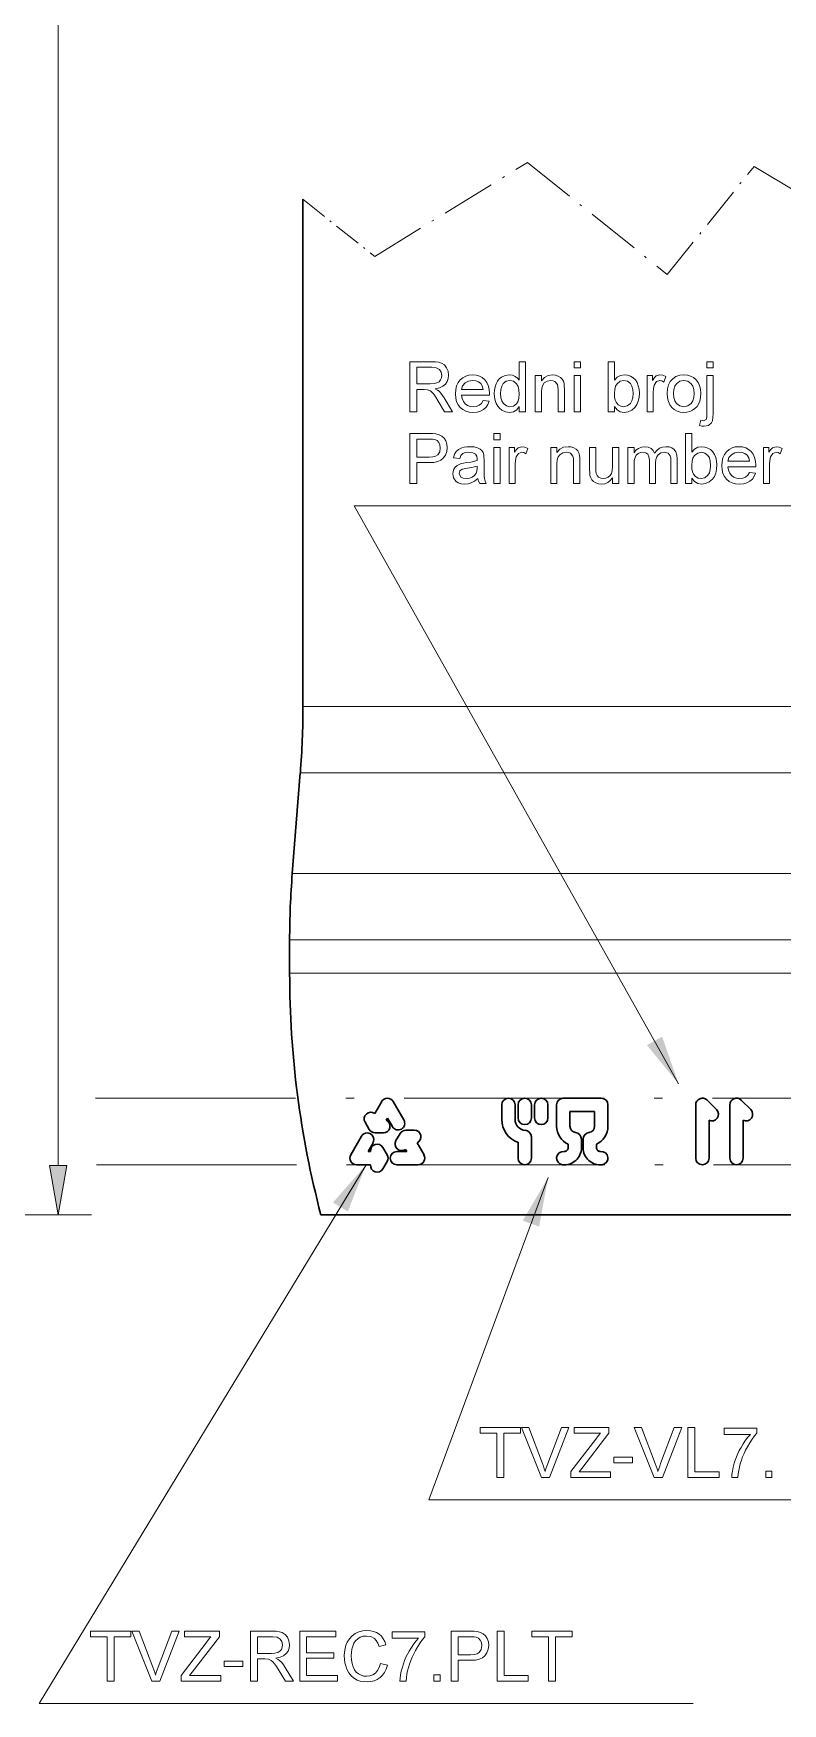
# Model space of a CAD drawing. Extents: x 0 to 297, y 0 to 420.
# Drawn here: x 183.5 to 228.4, y 113.8 to 214 of the extents above; entities that cross this region are included whole.
import ezdxf

# ---------------------------------------------------------------- set-up
doc = ezdxf.new("R2010")
doc.units = 0
doc.linetypes.add('DASHDOT', pattern=[18.5, 12, -3, 0.5, -3])

msp = doc.modelspace()

# ---------------------------------------------------------------- linework, layer by layer
at = {"color": 7, "lineweight": 13}
for p, q in [((184.98, 146.1), (184.98, 390.2)), ((267.12, 173.65), (217.22, 173.65)), ((267.28, 169.67), (217.15, 169.67)), ((267.76, 163.63), (216.92, 163.63)), ((267.92, 159.65), (216.84, 159.65)), ((267.92, 157.65), (216.84, 157.65)), ((137.32, 143.15), (186.98, 143.15))]:
    msp.add_line(p, q, dxfattribs=at)
at = {"color": 7, "linetype": 'DASHDOT', "lineweight": 13, "ltscale": 0.26898}
msp.add_line((203.97, 200.65), (213.13, 206.3), dxfattribs=at)
at = {"color": 7, "linetype": 'DASHDOT', "lineweight": 13, "ltscale": 0.268795}
msp.add_line((213.13, 206.3), (221.52, 199.57), dxfattribs=at)
at = {"color": 7, "linetype": 'DASHDOT', "lineweight": 13, "ltscale": 0.207875}
msp.add_line((221.52, 199.57), (226.72, 206.06), dxfattribs=at)
at = {"color": 7, "linetype": 'DASHDOT', "lineweight": 13, "ltscale": 0.267355}
msp.add_line((226.72, 206.06), (235.88, 200.56), dxfattribs=at)
at = {"color": 7, "linetype": 'DASHDOT', "lineweight": 13, "ltscale": 0.137703}
msp.add_line((199.67, 204.09), (203.97, 200.65), dxfattribs=at)
at = {"color": 7, "lineweight": 30}
for p, q in [((199.67, 173.65), (199.67, 204.09)), ((266.04, 143.15), (200.74, 143.15))]:
    msp.add_line(p, q, dxfattribs=at)
at = {"color": 7, "lineweight": 13, "ltscale": 0.438909}
msp.add_line((217.22, 173.65), (199.67, 173.65), dxfattribs=at)
at = {"color": 7, "lineweight": 30, "ltscale": 0.151328}
msp.add_line((199.51, 169.67), (199.03, 163.63), dxfattribs=at)
at = {"color": 7, "lineweight": 13, "ltscale": 0.440977}
msp.add_line((217.15, 169.67), (199.51, 169.67), dxfattribs=at)
at = {"color": 7, "lineweight": 13, "ltscale": 0.447253}
msp.add_line((216.92, 163.63), (199.03, 163.63), dxfattribs=at)
at = {"color": 7, "lineweight": 30, "ltscale": 0.05}
msp.add_line((198.87, 157.65), (198.87, 159.65), dxfattribs=at)
at = {"color": 7, "lineweight": 13, "ltscale": 0.449321}
for p, q in [((216.84, 159.65), (198.87, 159.65)), ((216.84, 157.65), (198.87, 157.65))]:
    msp.add_line(p, q, dxfattribs=at)
at = {"color": 7, "linetype": 'DASHDOT', "lineweight": 13}
for p, q in [((187.23, 150.15), (279.03, 150.15)), ((187.28, 146.15), (279.01, 146.15))]:
    msp.add_line(p, q, dxfattribs=at)
at = {"color": 7, "lineweight": 30, "ltscale": 0.020837}
for p, q in [((204.39, 149.95), (203.97, 149.23)), ((206.93, 146.75), (206.51, 147.47)), ((202.88, 146.15), (203.72, 146.15))]:
    msp.add_line(p, q, dxfattribs=at)
at = {"color": 7, "lineweight": 30, "ltscale": 0.032004}
for p, q in [((205.08, 149.95), (205.72, 148.84)), ((202.54, 146.75), (203.18, 147.86)), ((206.58, 146.15), (205.3, 146.15))]:
    msp.add_line(p, q, dxfattribs=at)
at = {"color": 7, "lineweight": 30, "ltscale": 0.021862}
for p, q in [((211.59, 148.87), (211.59, 149.75)), ((212.39, 148.87), (212.39, 149.75))]:
    msp.add_line(p, q, dxfattribs=at)
at = {"color": 7, "lineweight": 30, "ltscale": 0.019717}
for p, q in [((212.57, 148.96), (212.57, 149.75)), ((213.37, 148.96), (213.37, 149.75)), ((213.56, 148.96), (213.56, 149.75)), ((214.36, 148.96), (214.36, 149.75))]:
    msp.add_line(p, q, dxfattribs=at)
at = {"color": 7, "lineweight": 30, "ltscale": 0.03201}
for p, q in [((214.88, 148.47), (214.88, 149.75)), ((217.96, 148.47), (217.96, 149.75))]:
    msp.add_line(p, q, dxfattribs=at)
at = {"color": 7, "lineweight": 30, "ltscale": 0.028535}
for p in [(215.28, 150.15), (217.56, 150.15)]:
    msp.add_line(p, (216.42, 150.15), dxfattribs=at)
at = {"color": 7, "lineweight": 30, "ltscale": 0.02201}
for p, q in [((215.68, 148.47), (215.68, 149.35)), ((217.16, 148.47), (217.16, 149.35))]:
    msp.add_line(p, q, dxfattribs=at)
at = {"color": 7, "lineweight": 30, "ltscale": 0.03707}
msp.add_line((215.68, 149.35), (217.16, 149.35), dxfattribs=at)
at = {"color": 7, "lineweight": 30, "ltscale": 0.08}
for p, q in [((223.22, 146.55), (223.22, 149.75)), ((225.27, 146.55), (225.27, 149.75))]:
    msp.add_line(p, q, dxfattribs=at)
at = {"color": 7, "lineweight": 30, "ltscale": 0.020099}
for p, q in [((223.9, 150.03), (224.47, 149.47)), ((225.95, 150.03), (226.52, 149.47))]:
    msp.add_line(p, q, dxfattribs=at)
at = {"color": 7, "lineweight": 30, "ltscale": 0.012577}
for p, q in [((203.64, 148.26), (203.39, 148.7)), ((203.99, 148.07), (204.49, 148.06)), ((205.49, 148.03), (205.24, 147.6)), ((205.84, 148.23), (206.34, 148.23)), ((204.71, 146.75), (204.46, 147.18)), ((204.71, 146.35), (204.46, 145.91))]:
    msp.add_line(p, q, dxfattribs=at)
at = {"color": 7, "lineweight": 30, "ltscale": 0.003517}
for p, q in [((204.73, 148.95), (204.66, 148.83)), ((203.58, 146.95), (203.72, 146.95)), ((205.89, 146.95), (205.82, 147.07))]:
    msp.add_line(p, q, dxfattribs=at)
at = {"color": 7, "lineweight": 30, "ltscale": 0.014684}
for p, q in [((204.73, 148.95), (205.03, 148.44)), ((205.89, 146.95), (205.3, 146.95))]:
    msp.add_line(p, q, dxfattribs=at)
at = {"color": 7, "lineweight": 30, "ltscale": 0.056864}
for p, q in [((224.02, 148.82), (224.02, 146.55)), ((226.07, 148.82), (226.07, 146.55))]:
    msp.add_line(p, q, dxfattribs=at)
at = {"color": 7, "lineweight": 30, "ltscale": 0.014683}
msp.add_line((203.58, 146.95), (203.87, 147.46), dxfattribs=at)
at = {"color": 7, "lineweight": 30, "ltscale": 0.023735}
msp.add_line((212.57, 147.5), (212.57, 146.55), dxfattribs=at)
at = {"color": 7, "lineweight": 30, "ltscale": 0.031869}
msp.add_line((213.37, 147.82), (213.37, 146.55), dxfattribs=at)
at = {"color": 7, "lineweight": 30, "ltscale": 0.005628}
for p, q in [((215.57, 147.39), (215.57, 147.17)), ((217.27, 147.39), (217.27, 147.17))]:
    msp.add_line(p, q, dxfattribs=at)
at = {"color": 7, "lineweight": 30, "ltscale": 0.013121}
for p, q in [((216.37, 147.69), (216.37, 147.17)), ((216.47, 147.69), (216.47, 147.17))]:
    msp.add_line(p, q, dxfattribs=at)
at = {"color": 7, "lineweight": 13}
for points in [[(206.07, 191.34), (206.07, 194.34), (207.38, 194.34), (207.62, 194.34), (207.81, 194.31), (207.97, 194.26), (208.15, 194.15), (208.28, 193.98), (208.37, 193.77), (208.4, 193.53), (208.38, 193.33), (208.32, 193.15), (208.21, 193), (208.05, 192.87), (207.85, 192.78), (207.59, 192.72), (207.73, 192.64), (207.83, 192.57), (207.94, 192.45), (208.04, 192.32), (208.14, 192.17), (208.64, 191.34), (208.16, 191.34), (207.78, 191.97), (207.63, 192.21), (207.51, 192.39), (207.4, 192.51), (207.31, 192.59), (207.14, 192.66), (206.93, 192.68), (206.49, 192.68), (206.49, 191.34)], [(206.49, 193.01), (207.3, 193.01), (207.53, 193.03), (207.7, 193.07), (207.83, 193.14), (207.92, 193.25), (207.97, 193.38), (207.99, 193.52), (207.95, 193.72), (207.85, 193.87), (207.66, 193.98), (207.4, 194.01), (206.49, 194.01)], [(210.47, 192.01), (210.84, 191.97), (210.76, 191.77), (210.65, 191.61), (210.5, 191.48), (210.32, 191.38), (210.11, 191.32), (209.86, 191.3), (209.63, 191.32), (209.43, 191.38), (209.25, 191.47), (209.09, 191.59), (208.97, 191.75), (208.88, 191.94), (208.83, 192.16), (208.81, 192.41), (208.83, 192.67), (208.88, 192.89), (208.97, 193.09), (209.1, 193.25), (209.25, 193.38), (209.43, 193.48), (209.62, 193.53), (209.84, 193.55), (210.05, 193.53), (210.25, 193.48), (210.42, 193.39), (210.57, 193.26), (210.69, 193.1), (210.78, 192.91), (210.83, 192.69), (210.85, 192.44), (210.85, 192.34), (209.18, 192.34), (209.22, 192.13), (209.29, 191.96), (209.39, 191.82), (209.53, 191.72), (209.69, 191.66), (209.87, 191.64), (210.07, 191.66), (210.23, 191.73), (210.37, 191.84)], [(212.64, 191.34), (212.64, 191.66), (212.49, 191.46), (212.29, 191.34), (212.05, 191.3), (211.81, 191.34), (211.59, 191.44), (211.46, 191.55), (211.35, 191.68), (211.26, 191.84), (211.19, 192.02), (211.15, 192.21), (211.14, 192.43), (211.15, 192.63), (211.19, 192.83), (211.25, 193.01), (211.33, 193.17), (211.44, 193.31), (211.57, 193.41), (211.8, 193.52), (212.05, 193.55), (212.23, 193.53), (212.39, 193.46), (212.53, 193.36), (212.64, 193.23), (212.64, 194.34), (213.02, 194.34), (213.02, 191.34)], [(213.6, 191.34), (213.6, 193.51), (213.97, 193.51), (213.97, 193.2), (214.15, 193.4), (214.37, 193.51), (214.64, 193.55), (214.82, 193.53), (214.98, 193.48), (215.12, 193.4), (215.22, 193.3), (215.29, 193.17), (215.33, 193.03), (215.34, 192.89), (215.35, 192.67), (215.35, 191.34), (214.97, 191.34), (214.97, 192.65), (214.96, 192.84), (214.93, 192.98), (214.78, 193.15), (214.67, 193.2), (214.53, 193.22), (214.32, 193.18), (214.14, 193.07), (214.05, 192.94), (213.99, 192.76), (213.97, 192.51), (213.97, 191.34)], [(215.93, 193.97), (215.93, 194.34), (216.31, 194.34), (216.31, 193.97)], [(215.93, 191.34), (215.93, 193.51), (216.31, 193.51), (216.31, 191.34)], [(218.35, 191.34), (217.97, 191.34), (217.97, 194.34), (218.35, 194.34), (218.35, 193.23), (218.52, 193.41), (218.71, 193.52), (218.94, 193.55), (219.13, 193.53), (219.31, 193.47), (219.48, 193.38), (219.61, 193.25), (219.71, 193.09), (219.78, 192.9), (219.83, 192.69), (219.85, 192.46), (219.83, 192.2), (219.78, 191.97), (219.7, 191.77), (219.58, 191.6), (219.39, 191.44), (219.17, 191.34), (218.94, 191.3), (218.7, 191.34), (218.51, 191.46), (218.35, 191.66)], [(220.31, 191.34), (220.31, 193.51), (220.64, 193.51), (220.64, 193.22), (220.75, 193.39), (220.86, 193.49), (221.08, 193.55), (221.25, 193.53), (221.43, 193.45), (221.31, 193.11), (221.19, 193.19), (221.07, 193.22), (220.87, 193.15), (220.74, 192.94), (220.7, 192.73), (220.68, 192.5), (220.68, 191.34)], [(221.52, 192.43), (221.54, 192.71), (221.6, 192.95), (221.7, 193.15), (221.85, 193.31), (222.04, 193.45), (222.27, 193.53), (222.52, 193.55), (222.73, 193.53), (222.92, 193.48), (223.09, 193.39), (223.24, 193.26), (223.36, 193.1), (223.45, 192.92), (223.5, 192.7), (223.52, 192.46), (223.5, 192.2), (223.46, 191.98), (223.39, 191.8), (223.3, 191.66), (223.18, 191.53), (223.03, 191.43), (222.87, 191.36), (222.7, 191.32), (222.52, 191.3), (222.3, 191.32), (222.11, 191.37), (221.94, 191.47), (221.79, 191.59), (221.67, 191.75), (221.59, 191.95), (221.53, 192.17)], [(223.45, 190.51), (223.52, 190.83), (223.68, 190.8), (223.84, 190.88), (223.88, 191.01), (223.89, 191.25), (223.89, 193.51), (224.27, 193.51), (224.27, 191.23), (224.25, 190.99), (224.22, 190.8), (224.16, 190.67), (223.99, 190.52), (223.73, 190.47), (223.59, 190.48)], [(223.89, 193.97), (223.89, 194.34), (224.27, 194.34), (224.27, 193.97)], [(209.18, 192.68), (210.47, 192.68), (210.42, 192.89), (210.33, 193.03), (210.19, 193.14), (210.03, 193.2), (209.84, 193.22), (209.59, 193.18), (209.39, 193.07), (209.24, 192.9)], [(211.52, 192.43), (211.53, 192.18), (211.59, 191.99), (211.69, 191.83), (211.87, 191.69), (212.08, 191.64), (212.3, 191.68), (212.48, 191.82), (212.57, 191.97), (212.62, 192.16), (212.64, 192.4), (212.62, 192.66), (212.57, 192.86), (212.48, 193.02), (212.29, 193.17), (212.07, 193.22), (211.85, 193.17), (211.67, 193.03), (211.59, 192.88), (211.53, 192.68)], [(218.35, 192.44), (218.36, 192.22), (218.39, 192.04), (218.45, 191.91), (218.58, 191.76), (218.73, 191.67), (218.9, 191.64), (219.12, 191.69), (219.31, 191.84), (219.4, 191.99), (219.46, 192.19), (219.47, 192.43), (219.46, 192.68), (219.4, 192.87), (219.31, 193.03), (219.13, 193.17), (218.92, 193.22), (218.7, 193.17), (218.52, 193.02), (218.42, 192.87), (218.37, 192.68)], [(221.89, 192.43), (221.91, 192.19), (221.97, 191.99), (222.07, 191.83), (222.27, 191.69), (222.52, 191.64), (222.76, 191.69), (222.96, 191.83), (223.06, 191.99), (223.12, 192.19), (223.14, 192.44), (223.12, 192.68), (223.06, 192.87), (222.96, 193.02), (222.76, 193.17), (222.52, 193.22), (222.27, 193.17), (222.07, 193.02), (221.97, 192.87), (221.91, 192.67)], [(206.07, 187.04), (206.07, 190.04), (207.18, 190.04), (207.44, 190.03), (207.63, 190.01), (207.83, 189.96), (207.99, 189.87), (208.13, 189.75), (208.23, 189.59), (208.3, 189.39), (208.32, 189.18), (208.29, 188.95), (208.22, 188.73), (208.08, 188.55), (207.94, 188.43), (207.75, 188.35), (207.52, 188.3), (207.23, 188.29), (206.49, 188.29), (206.49, 187.04)], [(206.49, 188.62), (207.23, 188.62), (207.45, 188.64), (207.62, 188.68), (207.75, 188.76), (207.87, 188.94), (207.9, 189.17), (207.88, 189.35), (207.81, 189.5), (207.71, 189.61), (207.57, 189.68), (207.44, 189.7), (207.22, 189.7), (206.49, 189.7)], [(211.11, 189.66), (211.11, 190.04), (211.49, 190.04), (211.49, 189.66)], [(222.99, 187.04), (222.61, 187.04), (222.61, 190.04), (222.99, 190.04), (222.99, 188.92), (223.16, 189.1), (223.35, 189.21), (223.58, 189.24), (223.77, 189.22), (223.95, 189.16), (224.11, 189.07), (224.24, 188.94), (224.35, 188.78), (224.42, 188.59), (224.47, 188.38), (224.49, 188.15), (224.47, 187.89), (224.42, 187.66), (224.34, 187.46), (224.22, 187.3), (224.03, 187.13), (223.81, 187.03), (223.57, 186.99), (223.34, 187.03), (223.15, 187.15), (222.99, 187.35)], [(210.15, 187.33), (209.95, 187.17), (209.76, 187.07), (209.57, 187.01), (209.37, 186.99), (209.16, 187.01), (208.98, 187.07), (208.84, 187.17), (208.7, 187.37), (208.65, 187.61), (208.67, 187.76), (208.72, 187.9), (208.8, 188.02), (208.91, 188.11), (209.03, 188.18), (209.16, 188.23), (209.29, 188.26), (209.48, 188.29), (209.74, 188.32), (209.95, 188.37), (210.11, 188.41), (210.11, 188.5), (210.09, 188.68), (210.01, 188.8), (209.85, 188.88), (209.61, 188.91), (209.4, 188.89), (209.25, 188.83), (209.14, 188.71), (209.07, 188.54), (208.7, 188.58), (208.76, 188.79), (208.86, 188.95), (209, 189.08), (209.19, 189.17), (209.34, 189.21), (209.5, 189.24), (209.68, 189.24), (209.94, 189.23), (210.14, 189.18), (210.29, 189.1), (210.4, 189.01), (210.47, 188.9), (210.51, 188.76), (210.52, 188.63), (210.53, 188.43), (210.53, 187.97), (210.53, 187.68), (210.54, 187.47), (210.55, 187.33), (210.59, 187.18), (210.65, 187.04), (210.28, 187.04), (210.2, 187.17)], [(211.11, 187.04), (211.11, 189.2), (211.49, 189.2), (211.49, 187.04)], [(212.03, 187.04), (212.03, 189.2), (212.36, 189.2), (212.36, 188.91), (212.48, 189.08), (212.58, 189.18), (212.8, 189.24), (212.98, 189.22), (213.15, 189.14), (213.03, 188.81), (212.91, 188.89), (212.79, 188.91), (212.59, 188.84), (212.46, 188.63), (212.42, 188.42), (212.4, 188.19), (212.4, 187.04)], [(214.53, 187.04), (214.53, 189.2), (214.9, 189.2), (214.9, 188.9), (215.08, 189.09), (215.3, 189.21), (215.57, 189.24), (215.75, 189.23), (215.91, 189.17), (216.05, 189.09), (216.15, 188.99), (216.22, 188.87), (216.26, 188.72), (216.27, 188.58), (216.28, 188.36), (216.28, 187.04), (215.9, 187.04), (215.9, 188.34), (215.89, 188.53), (215.86, 188.67), (215.71, 188.85), (215.6, 188.9), (215.46, 188.91), (215.25, 188.87), (215.07, 188.76), (214.98, 188.64), (214.92, 188.45), (214.9, 188.21), (214.9, 187.04)], [(218.24, 187.04), (218.24, 187.38), (218.1, 187.21), (217.95, 187.09), (217.77, 187.02), (217.58, 186.99), (217.4, 187.01), (217.23, 187.07), (217.09, 187.15), (216.99, 187.25), (216.93, 187.38), (216.88, 187.52), (216.87, 187.66), (216.86, 187.87), (216.86, 189.2), (217.24, 189.2), (217.24, 188.02), (217.24, 187.78), (217.26, 187.63), (217.31, 187.51), (217.4, 187.41), (217.53, 187.35), (217.67, 187.33), (217.83, 187.35), (217.98, 187.41), (218.1, 187.51), (218.18, 187.64), (218.22, 187.82), (218.24, 188.06), (218.24, 189.2), (218.61, 189.2), (218.61, 187.04)], [(219.15, 187.04), (219.15, 189.2), (219.53, 189.2), (219.53, 188.88), (219.64, 189.03), (219.79, 189.14), (219.97, 189.22), (220.17, 189.24), (220.38, 189.22), (220.55, 189.14), (220.68, 189.02), (220.76, 188.85), (220.9, 189.02), (221.06, 189.15), (221.24, 189.22), (221.44, 189.24), (221.64, 189.23), (221.8, 189.17), (221.94, 189.07), (222.03, 188.93), (222.09, 188.74), (222.11, 188.52), (222.11, 187.04), (221.74, 187.04), (221.74, 188.39), (221.73, 188.57), (221.7, 188.7), (221.57, 188.85), (221.35, 188.91), (221.14, 188.87), (220.97, 188.76), (220.89, 188.64), (220.84, 188.48), (220.82, 188.28), (220.82, 187.04), (220.45, 187.04), (220.45, 188.43), (220.42, 188.64), (220.36, 188.79), (220.24, 188.88), (220.06, 188.91), (219.92, 188.89), (219.78, 188.83), (219.66, 188.73), (219.59, 188.59), (219.54, 188.41), (219.53, 188.15), (219.53, 187.04)], [(222.99, 188.14), (223, 187.91), (223.03, 187.73), (223.09, 187.6), (223.21, 187.45), (223.37, 187.36), (223.54, 187.33), (223.76, 187.38), (223.94, 187.53), (224.04, 187.68), (224.09, 187.88), (224.11, 188.12), (224.09, 188.37), (224.04, 188.57), (223.95, 188.72), (223.77, 188.86), (223.56, 188.91), (223.34, 188.86), (223.16, 188.71), (223.06, 188.56), (223.01, 188.37)], [(226.44, 187.7), (226.81, 187.66), (226.73, 187.47), (226.62, 187.3), (226.47, 187.17), (226.29, 187.07), (226.08, 187.01), (225.83, 186.99), (225.6, 187.01), (225.4, 187.07), (225.22, 187.16), (225.06, 187.29), (224.94, 187.45), (224.85, 187.64), (224.8, 187.85), (224.78, 188.1), (224.8, 188.36), (224.85, 188.58), (224.94, 188.78), (225.07, 188.94), (225.22, 189.08), (225.4, 189.17), (225.59, 189.23), (225.81, 189.24), (226.03, 189.23), (226.22, 189.17), (226.39, 189.08), (226.54, 188.95), (226.66, 188.79), (226.75, 188.6), (226.8, 188.38), (226.82, 188.13), (226.82, 188.04), (225.15, 188.04), (225.19, 187.83), (225.26, 187.65), (225.37, 187.51), (225.5, 187.41), (225.66, 187.35), (225.84, 187.33), (226.04, 187.35), (226.2, 187.42), (226.34, 187.53)], [(225.15, 188.37), (226.45, 188.37), (226.4, 188.58), (226.3, 188.73), (226.16, 188.83), (226, 188.89), (225.81, 188.91), (225.56, 188.87), (225.36, 188.76), (225.21, 188.59)], [(227.28, 187.04), (227.28, 189.2), (227.61, 189.2), (227.61, 188.91), (227.73, 189.08), (227.83, 189.18), (228.05, 189.24), (228.23, 189.22), (228.4, 189.14), (228.28, 188.81), (228.16, 188.89), (228.04, 188.91), (227.84, 188.84), (227.71, 188.63), (227.67, 188.42), (227.65, 188.19), (227.65, 187.04)], [(210.11, 188.08), (209.96, 188.03), (209.77, 187.99), (209.53, 187.96), (209.34, 187.92), (209.22, 187.89), (209.08, 187.79), (209.03, 187.63), (209.14, 187.41), (209.27, 187.35), (209.45, 187.33), (209.65, 187.35), (209.82, 187.42), (209.96, 187.52), (210.05, 187.65), (210.1, 187.78), (210.11, 187.96)], [(184.46, 146.1), (184.98, 143.15), (185.5, 146.1)], [(211.3, 127.39), (211.3, 130.05), (210.3, 130.05), (210.3, 130.39), (212.71, 130.39), (212.71, 130.05), (211.71, 130.05), (211.71, 127.39)], [(213.97, 127.39), (212.77, 130.39), (213.21, 130.39), (214.03, 128.23), (214.09, 128.06), (214.14, 127.9), (214.19, 127.74), (214.24, 127.9), (214.3, 128.07), (214.36, 128.23), (215.17, 130.39), (215.62, 130.39), (214.46, 127.39)], [(215.73, 127.39), (215.73, 127.74), (217.23, 129.69), (217.38, 129.88), (217.51, 130.05), (215.94, 130.05), (215.94, 130.39), (218.02, 130.39), (218.02, 130.05), (216.4, 127.93), (216.24, 127.72), (218.11, 127.72), (218.11, 127.39)], [(220.74, 127.39), (219.54, 130.39), (219.98, 130.39), (220.8, 128.23), (220.86, 128.06), (220.91, 127.9), (220.96, 127.74), (221.01, 127.9), (221.07, 128.07), (221.12, 128.23), (221.94, 130.39), (222.39, 130.39), (221.23, 127.39)], [(222.75, 127.39), (222.75, 130.39), (223.17, 130.39), (223.17, 127.72), (224.63, 127.72), (224.63, 127.39)], [(224.92, 129.97), (224.92, 130.35), (226.88, 130.35), (226.88, 130.04), (226.74, 129.88), (226.6, 129.69), (226.46, 129.47), (226.32, 129.23), (226.21, 129.03), (226.12, 128.83), (226.03, 128.62), (225.96, 128.42), (225.89, 128.2), (225.84, 128.01), (225.8, 127.81), (225.77, 127.61), (225.75, 127.39), (225.38, 127.39), (225.39, 127.57), (225.42, 127.77), (225.46, 128), (225.53, 128.24), (225.59, 128.43), (225.66, 128.63), (225.74, 128.82), (225.83, 129.01), (225.94, 129.19), (226.07, 129.41), (226.21, 129.62), (226.35, 129.8), (226.5, 129.97)], [(218.32, 128.26), (218.32, 128.6), (219.44, 128.6), (219.44, 128.26)], [(227.42, 127.39), (227.42, 127.76), (227.79, 127.76), (227.79, 127.39)], [(187.93, 115.17), (187.93, 117.83), (186.93, 117.83), (186.93, 118.17), (189.34, 118.17), (189.34, 117.83), (188.34, 117.83), (188.34, 115.17)], [(190.6, 115.17), (189.4, 118.17), (189.84, 118.17), (190.66, 116.01), (190.72, 115.84), (190.78, 115.68), (190.82, 115.52), (190.87, 115.68), (190.93, 115.84), (190.99, 116.01), (191.8, 118.17), (192.25, 118.17), (191.09, 115.17)], [(192.36, 115.17), (192.36, 115.51), (193.86, 117.47), (194.01, 117.66), (194.14, 117.83), (192.57, 117.83), (192.57, 118.17), (194.66, 118.17), (194.66, 117.83), (193.03, 115.71), (192.87, 115.5), (194.74, 115.5), (194.74, 115.17)], [(196.53, 115.17), (196.53, 118.17), (197.84, 118.17), (198.08, 118.16), (198.27, 118.13), (198.43, 118.09), (198.61, 117.97), (198.74, 117.8), (198.83, 117.59), (198.86, 117.35), (198.84, 117.15), (198.78, 116.97), (198.67, 116.82), (198.51, 116.69), (198.31, 116.6), (198.05, 116.54), (198.19, 116.47), (198.29, 116.39), (198.4, 116.28), (198.5, 116.14), (198.6, 115.99), (199.1, 115.17), (198.62, 115.17), (198.24, 115.79), (198.09, 116.04), (197.97, 116.21), (197.86, 116.33), (197.77, 116.41), (197.6, 116.49), (197.39, 116.5), (196.95, 116.5), (196.95, 115.17)], [(196.95, 116.83), (197.76, 116.83), (197.99, 116.85), (198.16, 116.89), (198.29, 116.96), (198.38, 117.07), (198.43, 117.2), (198.45, 117.34), (198.41, 117.54), (198.31, 117.69), (198.12, 117.8), (197.86, 117.83), (196.95, 117.83)], [(199.48, 115.17), (199.48, 118.17), (201.64, 118.17), (201.64, 117.83), (199.89, 117.83), (199.89, 116.87), (201.52, 116.87), (201.52, 116.54), (199.89, 116.54), (199.89, 115.5), (201.73, 115.5), (201.73, 115.17)], [(204.31, 116.22), (204.73, 116.12), (204.65, 115.89), (204.56, 115.69), (204.43, 115.52), (204.29, 115.38), (204.12, 115.27), (203.94, 115.19), (203.74, 115.14), (203.52, 115.12), (203.29, 115.14), (203.09, 115.17), (202.91, 115.23), (202.75, 115.32), (202.57, 115.47), (202.42, 115.66), (202.3, 115.89), (202.23, 116.08), (202.18, 116.27), (202.15, 116.48), (202.14, 116.69), (202.15, 116.91), (202.19, 117.12), (202.24, 117.32), (202.31, 117.5), (202.45, 117.71), (202.61, 117.89), (202.8, 118.03), (203.02, 118.13), (203.26, 118.19), (203.5, 118.21), (203.71, 118.19), (203.9, 118.15), (204.08, 118.08), (204.23, 117.98), (204.37, 117.86), (204.48, 117.71), (204.57, 117.54), (204.64, 117.34), (204.23, 117.25), (204.15, 117.45), (204.06, 117.61), (203.95, 117.73), (203.74, 117.84), (203.48, 117.87), (203.28, 117.86), (203.1, 117.8), (202.95, 117.71), (202.82, 117.59), (202.72, 117.44), (202.65, 117.27), (202.6, 117.08), (202.57, 116.89), (202.56, 116.69), (202.57, 116.45), (202.61, 116.22), (202.67, 116.02), (202.75, 115.85), (202.86, 115.71), (202.99, 115.6), (203.15, 115.52), (203.31, 115.47), (203.48, 115.46), (203.68, 115.48), (203.86, 115.54), (204.01, 115.65), (204.14, 115.8), (204.24, 115.99)], [(205.02, 117.75), (205.02, 118.12), (206.98, 118.12), (206.98, 117.82), (206.84, 117.66), (206.7, 117.47), (206.56, 117.25), (206.42, 117.01), (206.31, 116.81), (206.22, 116.61), (206.13, 116.4), (206.06, 116.19), (205.99, 115.98), (205.94, 115.79), (205.9, 115.59), (205.87, 115.38), (205.85, 115.17), (205.48, 115.17), (205.49, 115.35), (205.52, 115.55), (205.56, 115.77), (205.63, 116.01), (205.69, 116.21), (205.76, 116.41), (205.84, 116.6), (205.93, 116.79), (206.03, 116.97), (206.17, 117.19), (206.31, 117.4), (206.45, 117.58), (206.6, 117.75)], [(208.56, 115.17), (208.56, 118.17), (209.67, 118.17), (209.93, 118.16), (210.12, 118.14), (210.32, 118.09), (210.48, 118), (210.62, 117.88), (210.72, 117.72), (210.79, 117.52), (210.81, 117.31), (210.78, 117.08), (210.7, 116.86), (210.57, 116.68), (210.43, 116.56), (210.24, 116.48), (210.01, 116.43), (209.72, 116.42), (208.98, 116.42), (208.98, 115.17)], [(208.98, 116.75), (209.72, 116.75), (209.94, 116.77), (210.11, 116.81), (210.24, 116.89), (210.35, 117.07), (210.39, 117.3), (210.37, 117.48), (210.3, 117.63), (210.2, 117.74), (210.06, 117.81), (209.93, 117.83), (209.71, 117.83), (208.98, 117.83)], [(211.31, 115.17), (211.31, 118.17), (211.73, 118.17), (211.73, 115.5), (213.18, 115.5), (213.18, 115.17)], [(214.39, 115.17), (214.39, 117.83), (213.39, 117.83), (213.39, 118.17), (215.81, 118.17), (215.81, 117.83), (214.81, 117.83), (214.81, 115.17)], [(194.95, 116.04), (194.95, 116.37), (196.07, 116.37), (196.07, 116.04)], [(207.52, 115.17), (207.52, 115.54), (207.89, 115.54), (207.89, 115.17)]]:
    msp.add_lwpolyline(points, close=True, dxfattribs=at)
for points in [[(222.2, 151), (202.74, 185.69), (245.68, 185.69)], [(203.45, 146.15), (183.84, 113.82), (223.08, 113.82)], [(214.37, 145.39), (207.21, 126.04), (241.25, 126.04)]]:
    msp.add_lwpolyline(points, dxfattribs=at)
at = {"color": 7, "lineweight": 30}
for centre, radius, start, end in [((149.67, 173.65), 50, 355.4309, 0), ((248.87, 159.65), 50, 175.4309, 180), ((255.87, 157.65), 57, 180, 194.7361), ((204.73, 149.75), 0.4, 30, 150), ((211.99, 149.75), 0.4, 0, 180), ((212.97, 149.75), 0.4, 0, 180), ((213.96, 149.75), 0.4, 0, 180), ((215.28, 149.75), 0.4, 90, 180), ((217.56, 149.75), 0.4, 0, 90), ((223.62, 149.75), 0.4, 45.3984, 180), ((224.19, 149.18), 0.4, 244.4641, 45.3984), ((225.67, 149.75), 0.4, 45.3984, 180), ((226.24, 149.18), 0.4, 244.4641, 45.3984), ((203.74, 148.9), 0.4, 54.8233, 210.0928), ((204.49, 148.46), 0.4, 269.9072, 65.1767), ((205.37, 148.64), 0.4, 210, 30), ((213.04, 148.87), 1.45, 180, 251.3009), ((213.04, 148.87), 0.653, 180, 266.4184), ((212.97, 148.96), 0.4, 180, 360), ((213.96, 148.96), 0.4, 180, 360), ((216.06, 148.47), 1.18, 180, 245.6287), ((216.06, 148.47), 0.38, 180, 263.6016), ((216.78, 148.47), 0.38, 276.3984, 360), ((216.78, 148.47), 1.18, 294.3713, 360), ((203.52, 147.66), 0.4, 330, 150), ((203.99, 148.47), 0.4, 210.0928, 269.9072), ((204.12, 146.99), 0.4, 29.9072, 185.1767), ((205.59, 147.4), 0.4, 149.9072, 305.1767), ((205.84, 147.83), 0.4, 90.0928, 149.9072), ((206.34, 147.83), 0.4, 294.8233, 90.0928), ((212.97, 147.82), 0.4, 0, 86.4184), ((215.97, 147.69), 0.4, 0, 83.6016), ((216.87, 147.69), 0.4, 96.3984, 180), ((202.88, 146.55), 0.4, 150, 270), ((204.37, 146.55), 0.4, 330.0928, 29.9072), ((205.3, 146.55), 0.4, 90, 270), ((206.58, 146.55), 0.4, 270, 30), ((212.97, 146.55), 0.4, 180, 360), ((215.28, 146.55), 0.4, 83.193, 263.193), ((215.35, 147.17), 1.02, 263.193, 360), ((215.35, 147.17), 0.22, 263.193, 360), ((217.49, 147.17), 1.02, 180, 276.807), ((217.49, 147.17), 0.22, 180, 276.807), ((217.56, 146.55), 0.4, 276.807, 96.807), ((223.62, 146.55), 0.4, 180, 360), ((225.67, 146.55), 0.4, 180, 360), ((204.12, 146.11), 0.4, 174.8233, 330.0928)]:
    msp.add_arc(centre, radius, start, end, dxfattribs=at)
at = {"color": 7, "lineweight": 13}
for points in [[(220.3, 153.33), (222.2, 151), (221.21, 153.84)], [(184.46, 146.1), (184.98, 143.15), (184.46, 146.1), (185.5, 146.1)], [(202.36, 143.35), (203.45, 146.15), (201.47, 143.89)], [(213.83, 142.44), (214.37, 145.39), (212.85, 142.8)]]:
    msp.add_solid(points, dxfattribs=at)

doc.saveas('drawing.dxf')
